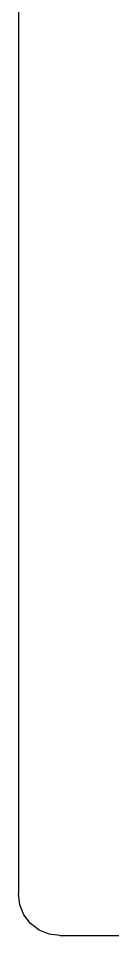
# Model space of a CAD drawing. Extents: x -272 to 362, y -437 to 464.
# Drawn here: x -182 to -170.7, y 244.3 to 354.3 of the extents above; entities that cross this region are included whole.
import ezdxf

# ---------------------------------------------------------------- set-up
doc = ezdxf.new("R2010")
doc.units = 0
doc.layers.get('0').update_dxf_attribs({"linetype": 'CONTINUOUS'})

msp = doc.modelspace()

# ---------------------------------------------------------------- linework, layer by layer
for p, q in [((-182.03, 459.31), (-182.03, 249.31)), ((-181.86, 248.01), (-182.03, 249.31)), ((-181.36, 246.81), (-181.86, 248.01)), ((-180.57, 245.77), (-181.36, 246.81)), ((-179.53, 244.98), (-180.57, 245.77)), ((-178.33, 244.48), (-179.53, 244.98)), ((-177.03, 244.31), (-178.33, 244.48)), ((-177.03, 244.31), (22.97, 244.31))]:
    msp.add_line(p, q)

doc.saveas('drawing.dxf')
